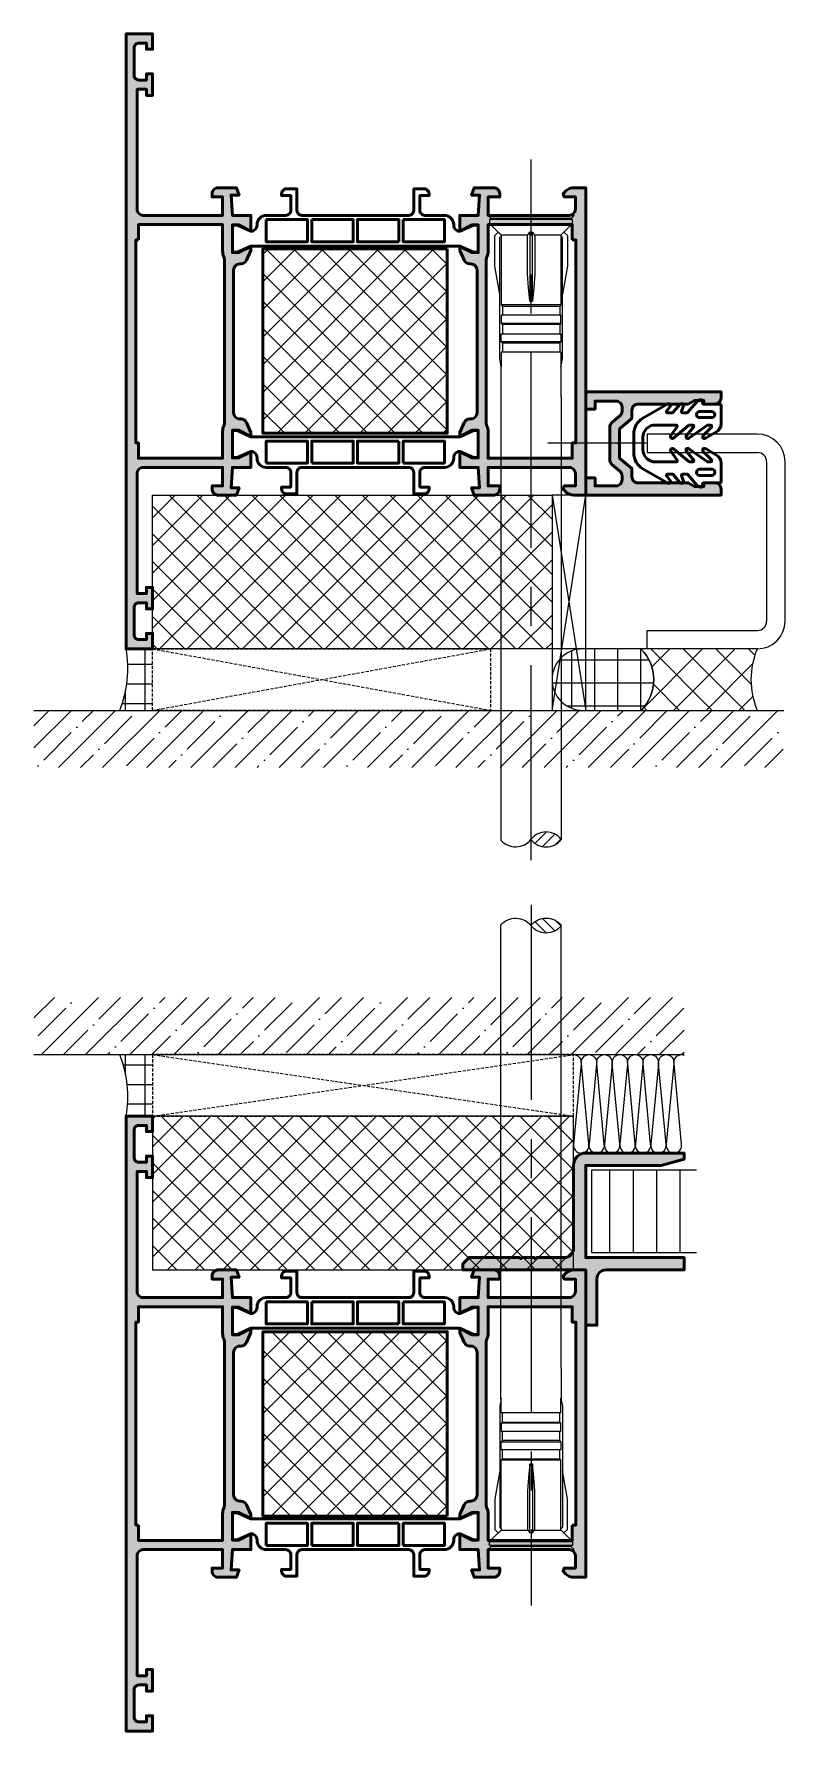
# Model space of a CAD drawing. Header units: millimetres. Extents: x -1598 to 10110, y -2803 to 662.
# Drawn here: x 2011.8 to 2134, y -288 to -12 of the extents above; entities that cross this region are included whole.
import ezdxf

# ---------------------------------------------------------------- set-up
doc = ezdxf.new("R2010")
doc.units = ezdxf.units.MM
doc.linetypes.add('CENTER', pattern=[50.8, 31.75, -6.35, 6.35, -6.35])
doc.linetypes.add('VERDECKT', pattern=[0.75, 0.5, -0.25])
for name, color, linetype, lineweight in [('AM_S', 80, 'Continuous', 50), ('AM_SP', 3, 'Continuous', 50), ('CONT2', 2, 'Continuous', 0), ('Cont3', 70, 'Continuous', 18), ('Docu-AM_8', 1, 'Continuous', 25)]:
    doc.layers.add(name, color=color, linetype=linetype, lineweight=lineweight)
for name, color, linetype in [('CENT_18', 3, 'CENTER'), ('CENT_25', 3, 'CENTER'), ('CONST18', 3, 'Continuous'), ('CONST25', 3, 'Continuous'), ('CONST35', 3, 'Continuous'), ('HIDE_25', 3, 'VERDECKT')]:
    doc.layers.add(name, color=color, linetype=linetype)

# ---------------------------------------------------------------- blocks, each defined once
blk = doc.blocks.new('B-1910149_docu_wos')
at = {"layer": 'Docu-AM_8'}
h = blk.add_hatch(color=256, dxfattribs=at)
edge = h.paths.add_edge_path()
edge.add_line((20.3, -14.8), (19.57, -13.19))
edge.add_arc((18.66, -13.6), 1, 24.444, 90)
edge.add_line((18.66, -12.6), (18.5, -12.6))
edge.add_arc((18.5, -11.6), 1, 180, 270, ccw=False)
edge.add_line((17.5, -11.6), (17.5, 11.6))
edge.add_arc((18.5, 11.6), 1, 90, 180, ccw=False)
edge.add_line((18.5, 12.6), (18.66, 12.6))
edge.add_arc((18.66, 13.6), 1, 270, 335.556)
edge.add_line((19.57, 13.19), (20.3, 14.8))
edge.add_line((20.3, 14.8), (20.3, 15.5))
edge.add_line((20.3, 15.5), (18.1, 14.5))
edge.add_line((18.1, 14.5), (17.3, 14.5))
edge.add_line((17.3, 14.5), (17.3, 18.9))
edge.add_line((17.3, 18.9), (18.1, 18.9))
edge.add_line((18.1, 18.9), (20.3, 17.9))
edge.add_line((20.3, 17.9), (20.3, 20.5))
edge.add_line((20.3, 20.5), (17.3, 20.5))
edge.add_line((17.3, 20.5), (17.08, 23.8))
edge.add_line((17.08, 23.8), (18.39, 23.8))
edge.add_line((18.39, 23.8), (17.95, 25))
edge.add_line((17.95, 25), (15, 25))
edge.add_arc((15, 24), 1, 90, 180)
edge.add_line((14, 24), (14, 23.5))
edge.add_line((14, 23.5), (15.7, 23.5))
edge.add_line((15.7, 23.5), (15.7, 20.5))
edge.add_line((15.7, 20.5), (2.8, 20.5))
edge.add_arc((2.8, 21.5), 1, 180, 270, ccw=False)
edge.add_line((1.8, 21.5), (1.8, 41))
edge.add_line((1.8, 41), (3.3, 41))
edge.add_line((3.3, 41), (3.3, 40))
edge.add_line((3.3, 40), (4.3, 40))
edge.add_line((4.3, 40), (4.3, 43.5))
edge.add_line((4.3, 43.5), (3.3, 43.5))
edge.add_line((3.3, 43.5), (3.3, 42.5))
edge.add_line((3.3, 42.5), (2.1, 42.5))
edge.add_arc((2.1, 43.3), 0.8, 180, 270, ccw=False)
edge.add_line((1.3, 43.3), (1.3, 47.7))
edge.add_arc((2.1, 47.7), 0.8, 90, 180, ccw=False)
edge.add_line((2.1, 48.5), (3.3, 48.5))
edge.add_line((3.3, 48.5), (3.3, 47.5))
edge.add_line((3.3, 47.5), (4.3, 47.5))
edge.add_line((4.3, 47.5), (4.3, 50))
edge.add_line((4.3, 50), (0, 50))
edge.add_line((0, 50), (0, -50))
edge.add_line((0, -50), (4.3, -50))
edge.add_line((4.3, -50), (4.3, -47.5))
edge.add_line((4.3, -47.5), (3.3, -47.5))
edge.add_line((3.3, -47.5), (3.3, -48.5))
edge.add_line((3.3, -48.5), (2.1, -48.5))
edge.add_arc((2.1, -47.7), 0.8, 180, 270, ccw=False)
edge.add_line((1.3, -47.7), (1.3, -43.3))
edge.add_arc((2.1, -43.3), 0.8, 90, 180, ccw=False)
edge.add_line((2.1, -42.5), (3.3, -42.5))
edge.add_line((3.3, -42.5), (3.3, -43.5))
edge.add_line((3.3, -43.5), (4.3, -43.5))
edge.add_line((4.3, -43.5), (4.3, -40))
edge.add_line((4.3, -40), (3.3, -40))
edge.add_line((3.3, -40), (3.3, -41))
edge.add_line((3.3, -41), (1.8, -41))
edge.add_line((1.8, -41), (1.8, -21.5))
edge.add_arc((2.8, -21.5), 1, 90, 180, ccw=False)
edge.add_line((2.8, -20.5), (15.7, -20.5))
edge.add_line((15.7, -20.5), (15.7, -23.5))
edge.add_line((15.7, -23.5), (14, -23.5))
edge.add_line((14, -23.5), (14, -24))
edge.add_arc((15, -24), 1, 180, 270)
edge.add_line((15, -25), (17.95, -25))
edge.add_line((17.95, -25), (18.39, -23.8))
edge.add_line((18.39, -23.8), (17.08, -23.8))
edge.add_line((17.08, -23.8), (17.3, -20.5))
edge.add_line((17.3, -20.5), (20.3, -20.5))
edge.add_line((20.3, -20.5), (20.3, -17.9))
edge.add_line((20.3, -17.9), (18.1, -18.9))
edge.add_line((18.1, -18.9), (17.3, -18.9))
edge.add_line((17.3, -18.9), (17.3, -14.5))
edge.add_line((17.3, -14.5), (18.1, -14.5))
edge.add_line((18.1, -14.5), (20.3, -15.5))
edge.add_line((20.3, -15.5), (20.3, -14.8))
edge = h.paths.add_edge_path(flags=16)
edge.add_line((2, 16.5), (1.6, 16.5))
edge.add_line((1.6, 16.5), (1.6, -16.5))
edge.add_line((1.6, -16.5), (2, -16.5))
edge.add_line((2, -16.5), (2, -19))
edge.add_line((2, -19), (15.7, -19))
edge.add_line((15.7, -19), (15.7, -14.65))
edge.add_arc((17.75, -14.65), 2.05, 154.3744, 180, ccw=False)
edge.add_arc((15, -13.33), 1, 334.3744, 360)
edge.add_line((16, -13.33), (16, 13.33))
edge.add_arc((15, 13.33), 1, 0, 25.6256)
edge.add_arc((17.75, 14.65), 2.05, 180, 205.6256, ccw=False)
edge.add_line((15.7, 14.65), (15.7, 19))
edge.add_line((15.7, 19), (2, 19))
edge.add_line((2, 19), (2, 16.5))
h = blk.add_hatch(color=256, dxfattribs=at)
edge = h.paths.add_edge_path()
edge.add_line((54.3, 14.8), (54.3, 15.5))
edge.add_line((54.3, 15.5), (56.5, 14.5))
edge.add_line((56.5, 14.5), (57.3, 14.5))
edge.add_line((57.3, 14.5), (57.3, 18.9))
edge.add_line((57.3, 18.9), (56.5, 18.9))
edge.add_line((56.5, 18.9), (54.3, 17.9))
edge.add_line((54.3, 17.9), (54.3, 20.5))
edge.add_line((54.3, 20.5), (57.3, 20.5))
edge.add_line((57.3, 20.5), (57.52, 23.8))
edge.add_line((57.52, 23.8), (56.21, 23.8))
edge.add_line((56.21, 23.8), (56.65, 25))
edge.add_line((56.65, 25), (59.8, 25))
edge.add_arc((59.8, 24), 1, 0, 90, ccw=False)
edge.add_line((60.8, 24), (60.8, 23.5))
edge.add_line((60.8, 23.5), (58.9, 23.5))
edge.add_line((58.9, 23.5), (58.9, 20.5))
edge.add_line((58.9, 20.5), (72.1, 20.5))
edge.add_arc((72.1, 21.5), 1, 270, 360)
edge.add_line((73.1, 21.5), (73.1, 23.5))
edge.add_line((73.1, 23.5), (71.3, 23.5))
edge.add_line((71.3, 23.5), (71.09, 24.01))
edge.add_line((71.09, 24.01), (71.49, 24.41))
edge.add_arc((72.9, 23), 2, 90, 135, ccw=False)
edge.add_line((72.9, 25), (74.8, 25))
edge.add_line((74.8, 25), (74.8, -25))
edge.add_line((74.8, -25), (72.9, -25))
edge.add_arc((72.9, -23), 2, 225, 270, ccw=False)
edge.add_line((71.49, -24.41), (71.09, -24.01))
edge.add_line((71.09, -24.01), (71.3, -23.5))
edge.add_line((71.3, -23.5), (73.1, -23.5))
edge.add_line((73.1, -23.5), (73.1, -21.5))
edge.add_arc((72.1, -21.5), 1, 0, 90)
edge.add_line((72.1, -20.5), (58.9, -20.5))
edge.add_line((58.9, -20.5), (58.9, -23.5))
edge.add_line((58.9, -23.5), (60.8, -23.5))
edge.add_line((60.8, -23.5), (60.8, -24))
edge.add_arc((59.8, -24), 1, -90, 0, ccw=False)
edge.add_line((59.8, -25), (56.65, -25))
edge.add_line((56.65, -25), (56.21, -23.8))
edge.add_line((56.21, -23.8), (57.52, -23.8))
edge.add_line((57.52, -23.8), (57.3, -20.5))
edge.add_line((57.3, -20.5), (54.3, -20.5))
edge.add_line((54.3, -20.5), (54.3, -17.9))
edge.add_line((54.3, -17.9), (56.5, -18.9))
edge.add_line((56.5, -18.9), (57.3, -18.9))
edge.add_line((57.3, -18.9), (57.3, -14.5))
edge.add_line((57.3, -14.5), (56.5, -14.5))
edge.add_line((56.5, -14.5), (54.3, -15.5))
edge.add_line((54.3, -15.5), (54.3, -14.8))
edge.add_line((54.3, -14.8), (55.03, -13.19))
edge.add_arc((55.94, -13.6), 1, 90, 155.556, ccw=False)
edge.add_line((55.94, -12.6), (56.1, -12.6))
edge.add_arc((56.1, -11.6), 1, 270, 360)
edge.add_line((57.1, -11.6), (57.1, 11.6))
edge.add_arc((56.1, 11.6), 1, 0, 90)
edge.add_line((56.1, 12.6), (55.94, 12.6))
edge.add_arc((55.94, 13.6), 1, 204.444, 270, ccw=False)
edge.add_line((55.03, 13.19), (54.3, 14.8))
edge = h.paths.add_edge_path(flags=16)
edge.add_line((72.6, 16.5), (73.2, 16.5))
edge.add_line((73.2, 16.5), (73.2, -16.5))
edge.add_line((73.2, -16.5), (72.6, -16.5))
edge.add_line((72.6, -16.5), (72.6, -19))
edge.add_line((72.6, -19), (58.9, -19))
edge.add_line((58.9, -19), (58.9, -14.65))
edge.add_arc((56.85, -14.65), 2.05, 0, 25.6256)
edge.add_arc((59.6, -13.33), 1, 180, 205.6256, ccw=False)
edge.add_line((58.6, -13.33), (58.6, 13.33))
edge.add_arc((59.6, 13.33), 1, 154.3744, 180, ccw=False)
edge.add_arc((56.85, 14.65), 2.05, 334.3744, 360)
edge.add_line((58.9, 14.65), (58.9, 19))
edge.add_line((58.9, 19), (72.6, 19))
edge.add_line((72.6, 19), (72.6, 16.5))
at = {"layer": 'AM_S'}
for points in [[(20.3, -14.8), (19.57, -13.19, 0.294108), (18.66, -12.6), (18.5, -12.6, -0.414214), (17.5, -11.6), (17.5, 11.6, -0.414214), (18.5, 12.6), (18.66, 12.6, 0.294108), (19.57, 13.19), (20.3, 14.8), (20.3, 15.5), (18.1, 14.5), (17.3, 14.5), (17.3, 18.9), (18.1, 18.9), (20.3, 17.9), (20.3, 20.5), (17.3, 20.5), (17.08, 23.8), (18.39, 23.8), (17.95, 25), (15, 25, 0.414214), (14, 24), (14, 23.5), (15.7, 23.5), (15.7, 20.5), (2.8, 20.5, -0.414214), (1.8, 21.5), (1.8, 41), (3.3, 41), (3.3, 40), (4.3, 40), (4.3, 43.5), (3.3, 43.5), (3.3, 42.5), (2.1, 42.5, -0.414214), (1.3, 43.3), (1.3, 47.7, -0.414214), (2.1, 48.5), (3.3, 48.5), (3.3, 47.5), (4.3, 47.5), (4.3, 50), (0, 50), (0, -50), (4.3, -50), (4.3, -47.5), (3.3, -47.5), (3.3, -48.5), (2.1, -48.5, -0.414214), (1.3, -47.7), (1.3, -43.3, -0.414214), (2.1, -42.5), (3.3, -42.5), (3.3, -43.5), (4.3, -43.5), (4.3, -40), (3.3, -40), (3.3, -41), (1.8, -41), (1.8, -21.5, -0.414214), (2.8, -20.5), (15.7, -20.5), (15.7, -23.5), (14, -23.5), (14, -24, 0.414214), (15, -25), (17.95, -25), (18.39, -23.8), (17.08, -23.8), (17.3, -20.5), (20.3, -20.5), (20.3, -17.9), (18.1, -18.9), (17.3, -18.9), (17.3, -14.5), (18.1, -14.5), (20.3, -15.5), (20.3, -14.8)], [(54.3, 14.8), (54.3, 15.5), (56.5, 14.5), (57.3, 14.5), (57.3, 18.9), (56.5, 18.9), (54.3, 17.9), (54.3, 20.5), (57.3, 20.5), (57.52, 23.8), (56.21, 23.8), (56.65, 25), (59.8, 25, -0.414214), (60.8, 24), (60.8, 23.5), (58.9, 23.5), (58.9, 20.5), (72.1, 20.5, 0.414214), (73.1, 21.5), (73.1, 23.5), (71.3, 23.5), (71.09, 24.01), (71.49, 24.41, -0.198912), (72.9, 25), (74.8, 25), (74.8, -25), (72.9, -25, -0.198912), (71.49, -24.41), (71.09, -24.01), (71.3, -23.5), (73.1, -23.5), (73.1, -21.5, 0.414214), (72.1, -20.5), (58.9, -20.5), (58.9, -23.5), (60.8, -23.5), (60.8, -24, -0.414214), (59.8, -25), (56.65, -25), (56.21, -23.8), (57.52, -23.8), (57.3, -20.5), (54.3, -20.5), (54.3, -17.9), (56.5, -18.9), (57.3, -18.9), (57.3, -14.5), (56.5, -14.5), (54.3, -15.5), (54.3, -14.8), (55.03, -13.19, -0.294108), (55.94, -12.6), (56.1, -12.6, 0.414214), (57.1, -11.6), (57.1, 11.6, 0.414214), (56.1, 12.6), (55.94, 12.6, -0.294108), (55.03, 13.19), (54.3, 14.8)], [(2, 16.5), (1.6, 16.5), (1.6, -16.5), (2, -16.5), (2, -19), (15.7, -19), (15.7, -14.65, -0.112281), (15.9, -13.76, 0.112281), (16, -13.33), (16, 13.33, 0.112281), (15.9, 13.76, -0.112281), (15.7, 14.65), (15.7, 19), (2, 19), (2, 16.5)], [(72.6, 16.5), (73.2, 16.5), (73.2, -16.5), (72.6, -16.5), (72.6, -19), (58.9, -19), (58.9, -14.65, 0.112281), (58.7, -13.76, -0.112281), (58.6, -13.33), (58.6, 13.33, -0.112281), (58.7, 13.76, 0.112281), (58.9, 14.65), (58.9, 19), (72.6, 19), (72.6, 16.5)]]:
    blk.add_lwpolyline(points, format="xyb", close=True, dxfattribs=at)
at = {"layer": 'AM_SP'}
for points in [[(54.3, 17.9), (54.3, 17.95), (56.3, 18.95), (57.3, 18.95), (57.3, 14.45), (56.3, 14.45), (54.3, 15.45), (54.3, 15.5), (20.3, 15.5), (20.3, 15.45), (18.3, 14.45), (17.3, 14.45), (17.3, 18.95), (18.3, 18.95), (20.3, 17.95), (20.3, 17.9, 0.414214), (21.3, 18.9), (21.3, 19, -0.414214), (22.8, 20.5), (26, 20.5, 0.414214), (26.8, 21.3), (26.8, 23.7), (25.3, 23.7), (25.3, 24, -0.414214), (26.1, 24.8), (27.8, 24.8), (27.8, 21.3, 0.414214), (28.6, 20.5), (46, 20.5, 0.414214), (46.8, 21.3), (46.8, 24.8), (48.5, 24.8, -0.414214), (49.3, 24), (49.3, 23.7), (47.8, 23.7), (47.8, 21.3, 0.414214), (48.6, 20.5), (51.8, 20.5, -0.414214), (53.3, 19), (53.3, 18.9, 0.414214), (54.3, 17.9)], [(54.3, -17.9), (54.3, -17.95), (56.3, -18.95), (57.3, -18.95), (57.3, -14.45), (56.3, -14.45), (54.3, -15.45), (54.3, -15.5), (20.3, -15.5), (20.3, -15.45), (18.3, -14.45), (17.3, -14.45), (17.3, -18.95), (18.3, -18.95), (20.3, -17.95), (20.3, -17.9, -0.414214), (21.3, -18.9), (21.3, -19, 0.414214), (22.8, -20.5), (26, -20.5, -0.414214), (26.8, -21.3), (26.8, -23.7), (25.3, -23.7), (25.3, -24, 0.414214), (26.1, -24.8), (27.8, -24.8), (27.8, -21.3, -0.414214), (28.6, -20.5), (46, -20.5, -0.414214), (46.8, -21.3), (46.8, -24.8), (48.5, -24.8, 0.414214), (49.3, -24), (49.3, -23.7), (47.8, -23.7), (47.8, -21.3, -0.414214), (48.6, -20.5), (51.8, -20.5, 0.414214), (53.3, -19), (53.3, -18.9, -0.414214), (54.3, -17.9)]]:
    blk.add_lwpolyline(points, format="xyb", close=True, dxfattribs=at)
for points in [[(22.8, 19.8), (29.5, 19.8), (29.5, 16.2), (22.8, 16.2), (22.8, 19.8)], [(30.2, 19.8), (36.95, 19.8), (36.95, 16.2), (30.2, 16.2), (30.2, 19.8)], [(44.4, 16.2), (37.65, 16.2), (37.65, 19.8), (44.4, 19.8), (44.4, 16.2)], [(45.1, 19.8), (51.8, 19.8), (51.8, 16.2), (45.1, 16.2), (45.1, 19.8)], [(22.8, -19.8), (29.5, -19.8), (29.5, -16.2), (22.8, -16.2), (22.8, -19.8)], [(30.2, -19.8), (36.95, -19.8), (36.95, -16.2), (30.2, -16.2), (30.2, -19.8)], [(44.4, -16.2), (37.65, -16.2), (37.65, -19.8), (44.4, -19.8), (44.4, -16.2)], [(45.1, -19.8), (51.8, -19.8), (51.8, -16.2), (45.1, -16.2), (45.1, -19.8)]]:
    blk.add_lwpolyline(points, close=True, dxfattribs=at)
blk = doc.blocks.new('B-4090113_docu_wos')
at = {"layer": 'Docu-AM_8'}
h = blk.add_hatch(dxfattribs=at)
h.set_pattern_fill('ANSI37', color=256, style=0)
h.paths.add_polyline_path([(30, 30), (0, 30), (0, 0), (30, 0)])
at = {"layer": 'AM_S'}
blk.add_lwpolyline([(30, 30), (0, 30), (0, 0), (30, 0), (30, 30)], close=True, dxfattribs=at)
blk = doc.blocks.new('B-3091055_docu_wos')
at = {"layer": 'Docu-AM_8'}
h = blk.add_hatch(color=256, dxfattribs=at)
edge = h.paths.add_edge_path()
edge.add_line((12.45, -7.5), (13.8, -7.5))
edge.add_arc((13.8, -8.5), 1, 0, 90, ccw=False)
edge.add_line((14.8, -8.5), (14.8, -16.66))
edge.add_line((14.8, -16.66), (15.4, -17.7))
edge.add_line((15.4, -17.7), (15.4, -19.2))
edge.add_line((15.4, -19.2), (14.8, -19.2))
edge.add_line((14.8, -19.2), (14.8, -21))
edge.add_arc((15.8, -21), 1, 180, 270)
edge.add_line((15.8, -22), (16.8, -22))
edge.add_line((16.8, -22), (16.8, 0))
edge.add_line((16.8, 0), (14, 0))
edge.add_line((14, 0), (14, -1.5))
edge.add_line((14, -1.5), (15.3, -1.5))
edge.add_line((15.3, -1.5), (15.3, -4.9))
edge.add_arc((14.3, -4.9), 1, -90, 0, ccw=False)
edge.add_line((14.3, -5.9), (13.66, -5.9))
edge.add_arc((13.66, -4.9), 1, 220, 270, ccw=False)
edge.add_line((12.9, -5.54), (11.82, -4.26))
edge.add_arc((11.05, -4.9), 1, 40, 90)
edge.add_line((11.05, -3.9), (5.75, -3.9))
edge.add_arc((5.75, -4.9), 1, 90, 140)
edge.add_line((4.98, -4.26), (3.9, -5.54))
edge.add_arc((3.14, -4.9), 1, 270, 320, ccw=False)
edge.add_line((3.14, -5.9), (2.5, -5.9))
edge.add_arc((2.5, -4.9), 1, 180, 270, ccw=False)
edge.add_line((1.5, -4.9), (1.5, -1.5))
edge.add_line((1.5, -1.5), (2.8, -1.5))
edge.add_line((2.8, -1.5), (2.8, 0))
edge.add_line((2.8, 0), (0, 0))
edge.add_line((0, 0), (0, -22))
edge.add_line((0, -22), (1, -22))
edge.add_arc((1, -21), 1, 270, 360)
edge.add_line((2, -21), (2, -19.2))
edge.add_line((2, -19.2), (1.4, -19.2))
edge.add_line((1.4, -19.2), (1.4, -17.7))
edge.add_line((1.4, -17.7), (2, -16.66))
edge.add_line((2, -16.66), (2, -8.5))
edge.add_arc((3, -8.5), 1, 90, 180, ccw=False)
edge.add_line((3, -7.5), (4.35, -7.5))
edge.add_line((4.35, -7.5), (6.03, -5.5))
edge.add_line((6.03, -5.5), (8.2, -5.5))
edge.add_line((8.2, -5.5), (8.4, -5.3))
edge.add_line((8.4, -5.3), (8.6, -5.5))
edge.add_line((8.6, -5.5), (10.77, -5.5))
edge.add_line((10.77, -5.5), (12.45, -7.5))
at = {"layer": 'AM_S'}
blk.add_lwpolyline([(12.45, -7.5), (13.8, -7.5, -0.414214), (14.8, -8.5), (14.8, -16.66), (15.4, -17.7), (15.4, -19.2), (14.8, -19.2), (14.8, -21, 0.414214), (15.8, -22), (16.8, -22), (16.8, 0), (14, 0), (14, -1.5), (15.3, -1.5), (15.3, -4.9, -0.414214), (14.3, -5.9), (13.66, -5.9, -0.221695), (12.9, -5.54), (11.82, -4.26, 0.221695), (11.05, -3.9), (5.75, -3.9, 0.221695), (4.98, -4.26), (3.9, -5.54, -0.221695), (3.14, -5.9), (2.5, -5.9, -0.414214), (1.5, -4.9), (1.5, -1.5), (2.8, -1.5), (2.8, 0), (0, 0), (0, -22), (1, -22, 0.414214), (2, -21), (2, -19.2), (1.4, -19.2), (1.4, -17.7), (2, -16.66), (2, -8.5, -0.414214), (3, -7.5), (4.35, -7.5), (6.03, -5.5), (8.2, -5.5), (8.4, -5.3), (8.6, -5.5), (10.77, -5.5), (12.45, -7.5)], format="xyb", close=True, dxfattribs=at)
blk = doc.blocks.new('B-4010060_docu_wos')
at = {"layer": 'AM_SP'}
for points in [[(2.01, 6.64), (3.33, 7.76, 0.220543), (3.4, 7.91), (3.4, 8.69, 0.63707), (3.07, 8.84), (2.39, 8.27, -0.8391), (1.94, 8.65), (4.28, 12.7, -0.267949), (6.88, 14.2), (9.92, 14.2, -0.267949), (12.52, 12.7), (14.86, 8.65, -0.8391), (14.41, 8.27), (13.73, 8.84, 0.63707), (13.4, 8.69), (13.4, 7.91, 0.220543), (13.47, 7.76), (14.79, 6.64, -0.8391), (14.5, 6.13), (13.67, 6.43, 0.520567), (13.4, 6.24), (13.4, 5.56, 0.221695), (13.47, 5.4), (15.14, 4, -0.221695), (15.5, 3.23), (15.5, 3.2, -0.414214), (15.3, 3), (15, 3, 0.414214), (14.8, 2.8), (14.8, 0.2, -0.414214), (14.6, 0), (11.58, 0, -0.267949), (10.28, 0.75), (9.24, 2.55, -0.876976), (9.71, 2.91), (11.06, 1.57, 0.668179), (11.4, 1.71), (11.4, 2.1, 0.153915), (11.36, 2.22), (9.25, 5.23, -0.876976), (9.69, 5.63), (11.07, 4.47, 0.63707), (11.4, 4.63), (11.4, 5.1, 0.176327), (11.35, 5.22), (9.27, 7.71, -0.876976), (9.67, 8.15), (11.09, 7.16, 0.606815), (11.4, 7.32), (11.4, 10.7, 0.414214), (9.4, 12.7), (7.4, 12.7, 0.414214), (5.4, 10.7), (5.4, 7.32, 0.606815), (5.71, 7.16), (7.13, 8.15, -0.876976), (7.53, 7.71), (5.45, 5.22, 0.176327), (5.4, 5.1), (5.4, 4.63, 0.63707), (5.73, 4.47), (7.11, 5.63, -0.876976), (7.55, 5.23), (5.44, 2.22, 0.153915), (5.4, 2.1), (5.4, 1.71, 0.668179), (5.74, 1.57), (7.09, 2.91, -0.876976), (7.56, 2.55), (6.52, 0.75, -0.267949), (5.22, 0), (2.2, 0, -0.414214), (2, 0.2), (2, 2.8, 0.414214), (1.8, 3), (1.5, 3, -0.414214), (1.3, 3.2), (1.3, 3.23, -0.221695), (1.66, 4), (3.33, 5.4, 0.221695), (3.4, 5.56), (3.4, 6.24, 0.520567), (3.13, 6.43), (2.3, 6.13, -0.8391), (2.01, 6.64)], [(4.2, 3.5), (4.2, 1.5, -0.440333), (3.66, 1), (3.66, 1, -0.388567), (3.2, 1.5), (3.2, 3.5, -1), (4.2, 3.5)], [(12.6, 1.5), (12.6, 3.5, -1), (13.6, 3.5), (13.6, 1.5, -1), (12.6, 1.5)]]:
    blk.add_lwpolyline(points, format="xyb", close=True, dxfattribs=at)
blk = doc.blocks.new('B-3091047_docu_wos')
at = {"layer": 'Docu-AM_8'}
h = blk.add_hatch(color=256, dxfattribs=at)
edge = h.paths.add_edge_path()
edge.add_arc((-3.5, 3.5), 1.5, 270, 360)
edge.add_line((-2, 3.5), (-2, 17))
edge.add_arc((0, 17), 2, 90, 180, ccw=False)
edge.add_line((0, 19), (16, 19))
edge.add_line((16, 19), (16, 18))
edge.add_line((16, 18), (12.27, 17))
edge.add_line((12.27, 17), (0, 17))
edge.add_line((0, 17), (0, 2))
edge.add_line((0, 2), (16, 2))
edge.add_line((16, 2), (16, 0))
edge.add_line((16, 0), (3.3, 0))
edge.add_arc((3.3, -1.5), 1.5, 90, 180)
edge.add_line((1.8, -1.5), (1.8, -9))
edge.add_line((1.8, -9), (0, -9))
edge.add_line((0, -9), (0, 0))
edge.add_line((0, 0), (-20, 0))
edge.add_line((-20, 0), (-20, 1))
edge.add_line((-20, 1), (-19, 2))
edge.add_line((-19, 2), (-10.8, 2))
edge.add_line((-10.8, 2), (-10.6, 1.8))
edge.add_line((-10.6, 1.8), (-10.4, 2))
edge.add_line((-10.4, 2), (-8.4, 2))
edge.add_line((-8.4, 2), (-8.2, 1.8))
edge.add_line((-8.2, 1.8), (-8, 2))
edge.add_line((-8, 2), (-3.5, 2))
at = {"layer": 'AM_S'}
blk.add_lwpolyline([(-3.5, 2, 0.414214), (-2, 3.5), (-2, 17, -0.414214), (0, 19), (16, 19), (16, 18), (12.27, 17), (0, 17), (0, 2), (16, 2), (16, 0), (3.3, 0, 0.414214), (1.8, -1.5), (1.8, -9), (0, -9), (0, 0), (-20, 0), (-20, 1), (-19, 2), (-10.8, 2), (-10.6, 1.8), (-10.4, 2), (-8.4, 2), (-8.2, 1.8), (-8, 2), (-3.5, 2)], format="xyb", close=True, dxfattribs=at)
blk = doc.blocks.new('Betonschraube')
at = {"layer": 'CENT_25', "ltscale": 0.5}
blk.add_line((0, -52.44), (0, 4.55), dxfattribs=at)
at = {"layer": 'CONST18'}
for p, q in [((0.32, -51.05), (1.22, -50.15)), ((0.93, -51.32), (1.94, -50.31)), ((1.95, -51.19), (2.45, -50.69))]:
    blk.add_line(p, q, dxfattribs=at)
at = {"layer": 'CONST25', "color": 3, "linetype": 'Continuous'}
for p, q in [((-3.18, -0.33), (-3.5, 0)), ((-3.5, 0), (3.5, 0)), ((3.5, 0), (3.17, -0.33)), ((3.37, -0.33), (-3.38, -0.33)), ((-3.38, -0.33), (-3.38, -0.66)), ((-2.67, -1.36), (-3.38, -0.66)), ((-3.38, -0.66), (3.37, -0.66)), ((3.25, -0.25), (-3.25, -0.25)), ((-2.95, -1.64), (-2.67, -1.36)), ((-2.67, -1.36), (-2.55, -1.47)), ((-0.19, -1.47), (-0.11, -1.36)), ((0, -1.36), (-0.11, -1.36)), ((-0.11, -1.36), (-0.11, -1.64)), ((0, -1.36), (0.11, -1.36)), ((0.11, -1.64), (0.11, -1.36)), ((0.11, -1.36), (0.19, -1.47)), ((2.55, -1.47), (2.67, -1.36)), ((2.67, -1.36), (3.37, -0.66)), ((2.67, -1.36), (2.95, -1.64)), ((3.37, -0.66), (3.37, -0.33)), ((-2.95, -4.14), (-2.95, -1.64)), ((-2.55, -1.47), (-2.44, -1.58)), ((-2.55, -1.81), (-2.43, -1.69)), ((-2.55, -4.1), (-2.55, -1.81)), ((-2.44, -1.58), (-0.26, -1.58)), ((-2.43, -1.63), (-2.44, -1.58)), ((-2.43, -1.69), (-2.43, -1.63)), ((-2.43, -1.69), (-2.43, -7.28)), ((-0.3, -1.69), (-0.28, -1.63)), ((-0.3, -1.81), (-0.3, -1.69)), ((-0.3, -4.1), (-0.3, -1.81)), ((-0.28, -1.63), (-0.26, -1.58)), ((-0.26, -1.58), (-0.19, -1.47)), ((-0.11, -1.64), (-0.11, -4.14)), ((0.11, -4.14), (0.11, -1.64)), ((0.19, -1.47), (0.26, -1.58)), ((0.26, -1.58), (2.44, -1.58)), ((0.26, -1.58), (0.28, -1.63)), ((0.28, -1.63), (0.3, -1.69)), ((0.3, -1.69), (0.3, -1.81)), ((0.3, -1.81), (0.3, -4.1)), ((2.44, -1.58), (2.43, -1.63)), ((2.43, -1.63), (2.43, -1.69)), ((2.43, -1.69), (2.43, -7.28)), ((2.55, -1.81), (2.43, -1.69)), ((2.44, -1.58), (2.55, -1.47)), ((2.55, -4.1), (2.55, -1.81)), ((2.95, -1.64), (2.95, -4.14)), ((-2.55, -6.41), (-2.95, -4.14)), ((-2.55, -11.66), (-2.55, -4.1)), ((-0.3, -4.78), (-0.3, -4.1)), ((-0.11, -4.14), (-0.11, -6.99)), ((0.11, -6.99), (0.11, -4.14)), ((0.3, -4.1), (0.3, -4.78)), ((2.55, -11.66), (2.55, -4.1)), ((2.95, -4.14), (2.55, -6.41)), ((-0.21, -5.87), (-0.3, -4.78)), ((0.3, -4.78), (0.21, -5.87)), ((-0.11, -6.99), (-0.21, -5.87)), ((0.21, -5.87), (0.11, -6.99)), ((2.43, -7.28), (-2.43, -7.28)), ((-2.43, -7.28), (-2.33, -7.38)), ((2.43, -8.12), (-2.43, -8.12)), ((-2.43, -8.12), (-2.43, -8.78)), ((-2.33, -7.38), (2.33, -7.38)), ((-2.33, -7.38), (-2.33, -8.12)), ((-0.11, -6.99), (0, -6.98)), ((0, -6.98), (0.11, -6.99)), ((2.43, -7.28), (2.33, -7.38)), ((2.33, -7.38), (2.33, -8.12)), ((2.43, -8.78), (2.43, -8.12)), ((-2.43, -8.78), (2.43, -8.78)), ((-2.33, -8.88), (-2.43, -8.78)), ((-2.43, -9.63), (2.43, -9.63)), ((-2.43, -10.28), (-2.43, -9.63)), ((2.33, -8.88), (-2.33, -8.88)), ((-2.33, -8.88), (-2.33, -9.63)), ((2.43, -8.78), (2.33, -8.88)), ((2.33, -8.88), (2.33, -9.63)), ((2.43, -9.63), (2.43, -10.28)), ((2.43, -10.28), (-2.43, -10.28)), ((-2.43, -10.28), (-2.33, -10.38)), ((-2.33, -10.38), (2.33, -10.38)), ((-2.33, -10.38), (-2.33, -11.13)), ((2.43, -10.28), (2.33, -10.38)), ((2.33, -10.38), (2.33, -11.13)), ((-2.43, -12.33), (-2.55, -11.66)), ((-2.45, -12.23), (-2.45, -14.76)), ((2.43, -11.13), (-2.43, -11.13)), ((-2.43, -11.13), (-2.43, -12.33)), ((2.43, -11.13), (2.43, -12.33)), ((2.43, -12.33), (2.55, -11.66)), ((2.45, -14.76), (2.45, -12.23))]:
    blk.add_line(p, q, dxfattribs=at)
at = {"layer": 'CONST25'}
for p, q in [((-2.45, -14.76), (-2.45, -50.82)), ((2.45, -14.76), (2.45, -50.75))]:
    blk.add_line(p, q, dxfattribs=at)
for centre, radius, start, end in [((-1.26, -49.75), 1.6, 221.7732, 321.3752), ((1.22, -51.7), 1.56, 37.8392, 142.1608), ((1.22, -49.8), 1.56, 217.8392, 322.1608)]:
    blk.add_arc(centre, radius, start, end, dxfattribs=at)

msp = doc.modelspace()

# ---------------------------------------------------------------- hatches: boundary and pattern name
at = {"layer": 'CONST18'}
h = msp.add_hatch(dxfattribs=at)
h.set_pattern_fill('ANSI37', color=256, style=0)
h.set_pattern_definition([(45, (1571.813, -536.512), (-2.245064, 2.245064), []), (135, (1571.813, -536.512), (-2.245064, -2.245064), [])])
h.paths.add_polyline_path([(2096.09945, -111.998229), (2096.09945, -86.998229), (2031.09945, -86.998229), (2031.09945, -111.998229)])
h = msp.add_hatch(dxfattribs=at)
h.set_pattern_fill('ANSI37', color=256, style=0)
h.set_pattern_definition([(45, (1571.813, -544.512), (-2.245064, 2.245064), []), (135, (1571.813, -544.512), (-2.245064, -2.245064), [])])
h.paths.add_polyline_path([(2031.09945, -187.994315), (2031.09945, -212.994315), (2099.59945, -212.994315), (2099.59945, -187.994315)])
at = {"layer": 'CONST25'}
h = msp.add_hatch(dxfattribs=at)
h.set_pattern_fill('ANSI37', color=256, angle=45, style=0)
h.set_pattern_definition([(90, (124.9, -1130.512), (-3.175, 6e-16), []), (180, (124.9, -1130.512), (-6e-16, -3.175), [])])
edge = h.paths.add_edge_path()
edge.add_line((2031.09945, -111.998229), (2026.799603, -111.998229))
edge.add_arc((2008.300604, -115.184873), 18.77146, -21.28228774, 9.77386835, ccw=False)
edge.add_line((2025.791915, -121.998222), (2031.09945, -121.998222))
edge.add_line((2031.09945, -121.998222), (2031.09945, -111.998229))
h = msp.add_hatch(dxfattribs=at)
h.set_pattern_fill('ANSI35', color=256, scale=0.8, style=0)
h.set_pattern_definition([(45, (1772.713, -496.512), (-3.5921, 3.5921), []), (45, (1776.305, -496.512), (-3.5921, 3.5921), [6.35, -1.27, 0, -1.27])])
h.paths.add_polyline_path([(2133.71132, -121.998222), (2011.79945, -121.998222), (2011.79945, -131.297451), (2133.71132, -131.297451)])
h = msp.add_hatch(dxfattribs=at)
h.set_pattern_fill('ANSI35', color=256, scale=0.8, style=0)
h.set_pattern_definition([(45, (1772.713, -504.512), (-3.5921, 3.5921), []), (45, (1776.305, -504.512), (-3.5921, 3.5921), [6.35, -1.27, 0, -1.27])])
h.paths.add_polyline_path([(2117.59945, -177.994322), (2117.59945, -168.695093), (2011.79945, -168.695093), (2011.79945, -177.994322)])
h = msp.add_hatch(dxfattribs=at)
h.set_pattern_fill('ANSI37', color=256, angle=45, style=0)
h.set_pattern_definition([(90, (124.9, -1138.512), (-3.175, 6e-16), []), (180, (124.9, -1138.512), (-6e-16, -3.175), [])])
edge = h.paths.add_edge_path()
edge.add_line((2031.09945, -187.994315), (2026.799603, -187.994315))
edge.add_arc((2008.300604, -184.807671), 18.77146, 350.22613165, 381.28228774)
edge.add_line((2025.791915, -177.994322), (2031.09945, -177.994322))
edge.add_line((2031.09945, -177.994322), (2031.09945, -187.994315))
h = msp.add_hatch(dxfattribs=at)
h.set_pattern_fill('ANSI31', color=256, scale=1.2, angle=45, style=0)
h.set_pattern_definition([(90, (1949.3125, -365.5138), (-3.81, 7e-16), [])])
h.paths.add_polyline_path([(2117.59945, -196.744315), (2102.59945, -196.744315), (2102.59945, -210.244315), (2117.59945, -210.244315)])
at = {"layer": 'Cont3'}
h = msp.add_hatch(dxfattribs=at)
h.set_pattern_fill('NET', color=256, scale=1.181102, angle=180, style=0)
h.set_pattern_definition([(180, (1949.3125, -357.5138), (-4e-15, -3.75), []), (270, (1949.3125, -357.5138), (3.75, -4e-15), [])])
edge = h.paths.add_edge_path()
edge.add_line((2101.099447, -121.998222), (2110.574448, -121.998222))
edge.add_arc((2105.574452, -116.998225), 7.071063, 315, 405)
edge.add_line((2110.574448, -111.998229), (2101.099447, -111.998229))
edge.add_arc((2101.099447, -116.998225), 4.999996, 90, 270)
h = msp.add_hatch(dxfattribs=at)
h.set_pattern_fill('ANSI37', color=256, scale=1.181102, angle=180, style=0)
h.set_pattern_definition([(225, (1949.3125, -357.5138), (2.65165, -2.65165), []), (315, (1949.3125, -357.5138), (2.65165, 2.65165), [])])
edge = h.paths.add_edge_path()
edge.add_line((2110.574448, -121.998222), (2129.52445, -121.998222))
edge.add_arc((2141.59551, -116.998225), 13.06562, 157.5, 202.5, ccw=False)
edge.add_line((2129.52445, -111.998229), (2110.574448, -111.998229))
edge.add_arc((2105.574452, -116.998225), 7.071063, -45, 45, ccw=False)

# ---------------------------------------------------------------- linework, layer by layer
at = {"layer": 'CENT_18'}
msp.add_line((2111.39945, -78.570772), (2095.39945, -78.570772), dxfattribs=at)
at = {"layer": 'CONST18'}
for points in [[(2031.09945, -111.998229), (2031.09945, -86.998229), (2096.09945, -86.998229), (2096.09945, -111.998229)], [(2031.09945, -187.994315), (2031.09945, -212.994315), (2099.59945, -212.994315), (2099.59945, -187.994315)]]:
    msp.add_lwpolyline(points, close=True, dxfattribs=at)
at = {"layer": 'CONST25'}
msp.add_lwpolyline([(2099.59945, -177.994322, -0.4638020754), (2100.83872, -179.458928), (2099.616785, -192.534418, 0.4638020754), (2100.856054, -193.999024, 0.4638020754), (2102.095323, -192.534418), (2100.873389, -179.458928, -0.4638020754), (2102.112658, -177.994322, -0.4638020754), (2103.351927, -179.458928), (2102.129993, -192.534418, 0.4638020754), (2103.369262, -193.999024, 0.4638020754), (2104.608531, -192.534418), (2103.386596, -179.458928, -0.4638020754), (2104.625866, -177.994322, -0.4638020754), (2105.865135, -179.458928), (2104.6432, -192.534418, 0.4638020754), (2105.882469, -193.999024, 0.4638020754), (2107.121738, -192.534418), (2105.899804, -179.458928, -0.4638020754), (2107.139073, -177.994322, -0.4638020754), (2108.378342, -179.458928), (2107.156408, -192.534418, 0.4638020754), (2108.395677, -193.999024, 0.4638020754), (2109.634946, -192.534418), (2108.413011, -179.458928, -0.4638020754), (2109.652281, -177.994322, -0.4638020754), (2110.89155, -179.458928), (2109.669615, -192.534418, 0.4638020754), (2110.908884, -193.999024, 0.4638020754), (2112.148154, -192.534418), (2110.926219, -179.458928, -0.4638020754), (2112.165488, -177.994322, -0.4638020754), (2113.404757, -179.458928), (2112.182823, -192.534418, 0.4638020754), (2113.422092, -193.999024, 0.4638020754), (2114.661361, -192.534418), (2113.439427, -179.458928, -0.4638020754), (2114.678696, -177.994322, -0.4638020754), (2115.917965, -179.458928), (2114.69603, -192.534418, 0.4638020754), (2115.9353, -193.999024, 0.4638020754), (2117.174569, -192.534418), (2115.952634, -179.458928, -0.4638020754), (2117.191903, -177.994322, -0.0827625303), (2117.59945, -178.062246, -0.0827625303)], format="xyb", dxfattribs=at)
msp.add_lwpolyline([(2119.59945, -210.244315), (2102.59945, -210.244315), (2102.59945, -196.744315), (2119.59945, -196.744315)], dxfattribs=at)
for centre, start, end in [((2008.300604, -115.184873), 338.72059762, 9.77661868), ((2008.300604, -184.806783), 350.22338132, 21.27940238)]:
    msp.add_arc(centre, 18.77146, start, end, dxfattribs=at)
at = {"layer": 'CONST35'}
for p, q in [((2129.52445, -77.070772), (2111.59945, -77.070772)), ((2111.59945, -77.070772), (2111.59945, -80.070772)), ((2111.59945, -80.070772), (2129.52445, -80.070772)), ((2131.02445, -81.570772), (2131.02445, -107.498229)), ((2134.02445, -107.498229), (2134.02445, -81.570772)), ((2096.09945, -121.998222), (2101.59945, -86.997341)), ((2096.09945, -86.998229), (2101.59945, -121.998222)), ((2111.59945, -111.998229), (2111.59945, -108.998229)), ((2111.59945, -108.998229), (2129.52445, -108.998229)), ((2129.52445, -111.998229), (2111.59945, -111.998229)), ((2011.79945, -121.998222), (2133.79945, -121.998222)), ((2011.79945, -177.994322), (2117.59945, -177.994322))]:
    msp.add_line(p, q, dxfattribs=at)
msp.add_lwpolyline([(2096.09945, -121.998222), (2101.59945, -121.998222), (2101.59945, -86.997341), (2096.09945, -86.997341)], close=True, dxfattribs=at)
msp.add_lwpolyline([(2101.59945, -111.998229), (2096.09945, -111.998229), (2096.09945, -121.998222), (2107.59945, -121.998222)], dxfattribs=at)
for centre, radius, start, end in [((2129.52445, -81.570772), 4.5, 0, 90), ((2129.52445, -81.570772), 1.5, 0, 90), ((2129.52445, -107.498229), 4.5, 270, 0), ((2129.52445, -107.498229), 1.5, 270, 0)]:
    msp.add_arc(centre, radius, start, end, dxfattribs=at)
at = {"layer": 'CONT2'}
for points in [[(2101.099447, -121.998222), (2110.574448, -121.998222, 0.4142135624), (2110.574448, -111.998229), (2101.099447, -111.998229, 1), (2101.099447, -121.998222, 1)], [(2110.574448, -121.998222), (2129.52445, -121.998222, -0.1989123674), (2129.52445, -111.998229), (2110.574448, -111.998229, -0.4142135624), (2110.574448, -121.998222, -0.4142135624)]]:
    msp.add_lwpolyline(points, format="xyb", dxfattribs=at)
at = {"layer": 'HIDE_25', "color": 3}
for p, q in [((2031.09945, -111.998229), (2086.099363, -121.99911)), ((2031.09945, -121.998229), (2086.099363, -112.001378)), ((2031.09945, -187.994315), (2099.59945, -177.993434)), ((2031.09945, -177.994315), (2099.59945, -187.991165))]:
    msp.add_line(p, q, dxfattribs=at)
at = {"layer": 'HIDE_25'}
for points in [[(2086.099363, -112.001378), (2086.099363, -121.99911), (2031.09945, -121.99911), (2031.09945, -111.998229)], [(2099.59945, -187.991165), (2099.59945, -177.993434), (2031.09945, -177.993434), (2031.09945, -187.994315)]]:
    msp.add_lwpolyline(points, close=True, dxfattribs=at)

# ---------------------------------------------------------------- block references
for name, p in [('B-1910149_docu_wos', (2026.79945, -61.997341)), ('B-4090113_docu_wos', (2049.049666, -76.947557)), ('B-3091047_docu_wos', (2101.59945, -212.994315))]:
    msp.add_blockref(name, p)
at = {"xscale": 2, "yscale": 2, "zscale": 2}
msp.add_blockref('Betonschraube', (2092.699451, -41.497342), dxfattribs=at)
at = {"rotation": 90}
for name, p in [('B-3091055_docu_wos', (2101.59945, -86.997341)), ('B-4010060_docu_wos', (2123.59945, -86.997341))]:
    msp.add_blockref(name, p, dxfattribs=at)
at = {"xscale": -2, "yscale": 2, "zscale": 2, "rotation": 180}
msp.add_blockref('Betonschraube', (2092.699451, -258.494315), dxfattribs=at)
at = {"xscale": -1, "rotation": 180}
for name, p in [('B-1910149_docu_wos', (2026.79945, -237.994315)), ('B-4090113_docu_wos', (2049.049666, -223.044099))]:
    msp.add_blockref(name, p, dxfattribs=at)

doc.saveas('drawing.dxf')
